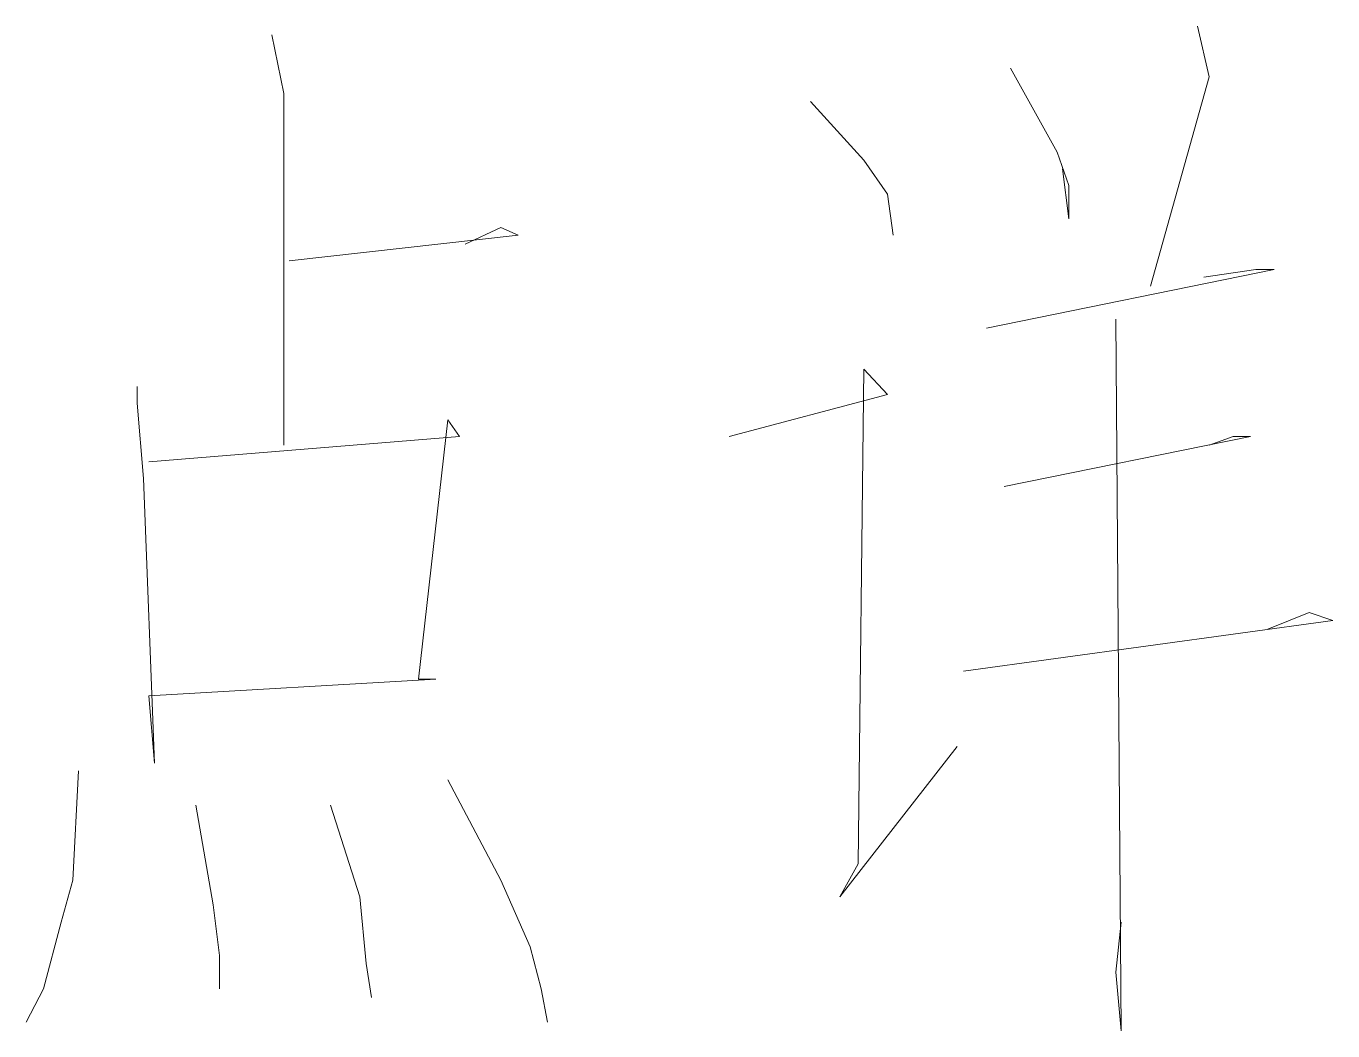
# Model space of a CAD drawing. Header units: millimetres. Extents: x 0 to 586, y 0 to 414.
# Drawn here: x 524.65 to 530.46, y 64.64 to 69.11 of the extents above; entities that cross this region are included whole.
import ezdxf

# ---------------------------------------------------------------- set-up
doc = ezdxf.new("R2010")
doc.units = ezdxf.units.MM

msp = doc.modelspace()

# ---------------------------------------------------------------- linework, layer by layer
at = {"color": 0, "lineweight": 0}
for points in [[(525.741194, 69.070361), (525.794111, 68.809306), (525.794111, 67.242972)], [(529.861639, 69.109167), (529.914556, 68.883389), (529.6535, 67.952056)], [(529.029083, 68.922194), (529.237222, 68.54825), (529.290139, 68.400083), (529.290139, 68.251917), (529.261917, 68.474167)], [(528.140083, 68.774028), (528.376444, 68.512972), (528.482278, 68.361278), (528.506972, 68.177833)], [(525.818806, 68.064944), (526.838333, 68.177833), (526.760722, 68.213111), (526.601972, 68.139028)], [(528.92325, 67.765083), (530.203833, 68.026139), (530.122694, 68.026139), (529.889861, 67.990861)], [(529.498278, 67.803889), (529.522972, 64.635944), (529.498278, 64.897), (529.522972, 65.11925)], [(527.776722, 67.281778), (528.482278, 67.46875), (528.376444, 67.581639), (528.35175, 65.380306), (528.270611, 65.232139), (528.792722, 65.902417)], [(525.141472, 67.504028), (525.141472, 67.429944), (525.169694, 67.094806), (525.219083, 65.828333), (525.194389, 66.128194), (526.471444, 66.202278), (526.393833, 66.202278), (526.524361, 67.355861), (526.577278, 67.281778), (525.194389, 67.168889)], [(529.000861, 67.059528), (530.098, 67.281778), (530.020389, 67.281778), (529.914556, 67.242972)], [(528.820944, 66.237556), (530.464889, 66.463333), (530.359056, 66.498611), (530.175611, 66.424528)], [(524.880417, 65.793056), (524.855722, 65.306222), (524.802806, 65.11925), (524.725194, 64.822917), (524.647583, 64.67475)], [(526.524361, 65.75425), (526.760722, 65.306222), (526.89125, 65.009889), (526.940639, 64.822917), (526.968861, 64.67475)], [(525.402528, 65.641361), (525.480139, 65.196861), (525.508361, 64.971083), (525.508361, 64.822917)], [(526.00225, 65.641361), (526.132778, 65.232139), (526.161, 64.935806), (526.185694, 64.784111)]]:
    msp.add_lwpolyline(points, dxfattribs=at)

doc.saveas('drawing.dxf')
